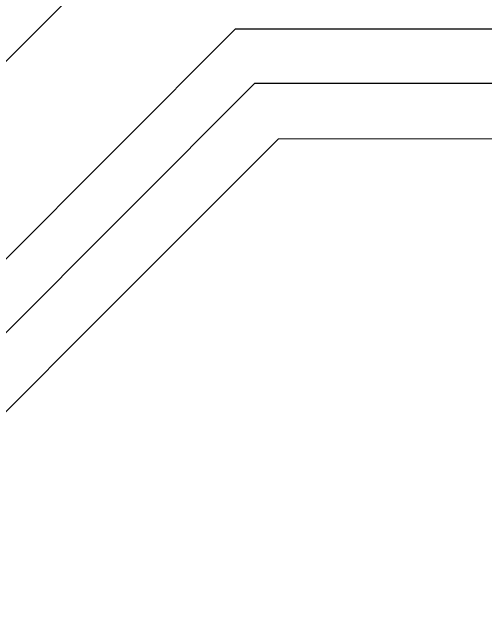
# Model space of a CAD drawing. Header units: inches. Extents: x -59 to 5673, y -29 to 4299.
# Drawn here: x 808 to 1675, y 1755 to 2870 of the extents above; entities that cross this region are included whole.
import ezdxf

# ---------------------------------------------------------------- set-up
doc = ezdxf.new("R2010")
doc.units = ezdxf.units.IN
doc.header["$LTSCALE"] = 96
doc.header["$MEASUREMENT"] = 0
doc.layers.add('A-ROOF-LEVL-THIN', color=1, linetype='Continuous')

msp = doc.modelspace()

# ---------------------------------------------------------------- linework, layer by layer
at = {"layer": 'A-ROOF-LEVL-THIN'}
for p, q in [((1108.7, 3093.1), (595.6, 2580)), ((174.8, 1797.8), (1216.6, 2839.6)), ((1216.6, 2839.6), (1832.6, 2839.6)), ((1252, 2740.2), (309.5, 1797.8)), ((1252, 2740.2), (1832.6, 2740.2))]:
    msp.add_line(p, q, dxfattribs=at)
msp.add_lwpolyline([(2359.9, 2638.3), (1294.2, 2638.2), (453.8, 1797.8), (130.5, 1797.8), (-3.1, 1664.1), (132.5, 1528.5), (468.4, 1528.5), (1556.8, 440.2), (1556.8, 104.5), (1690.4, -29.2), (1824.1, 104.5), (1824.1, 290.2), (1914.3, 380.3), (1914.3, 1653.3), (2121.8, 1860.8), (2563.3, 1860.8), (2563.3, 336.8), (2558.3, 336.8), (2558.3, 312.8), (2795.5, 312.8), (2795.5, 231.8), (3167.3, 231.8)], dxfattribs=at)

doc.saveas('drawing.dxf')
